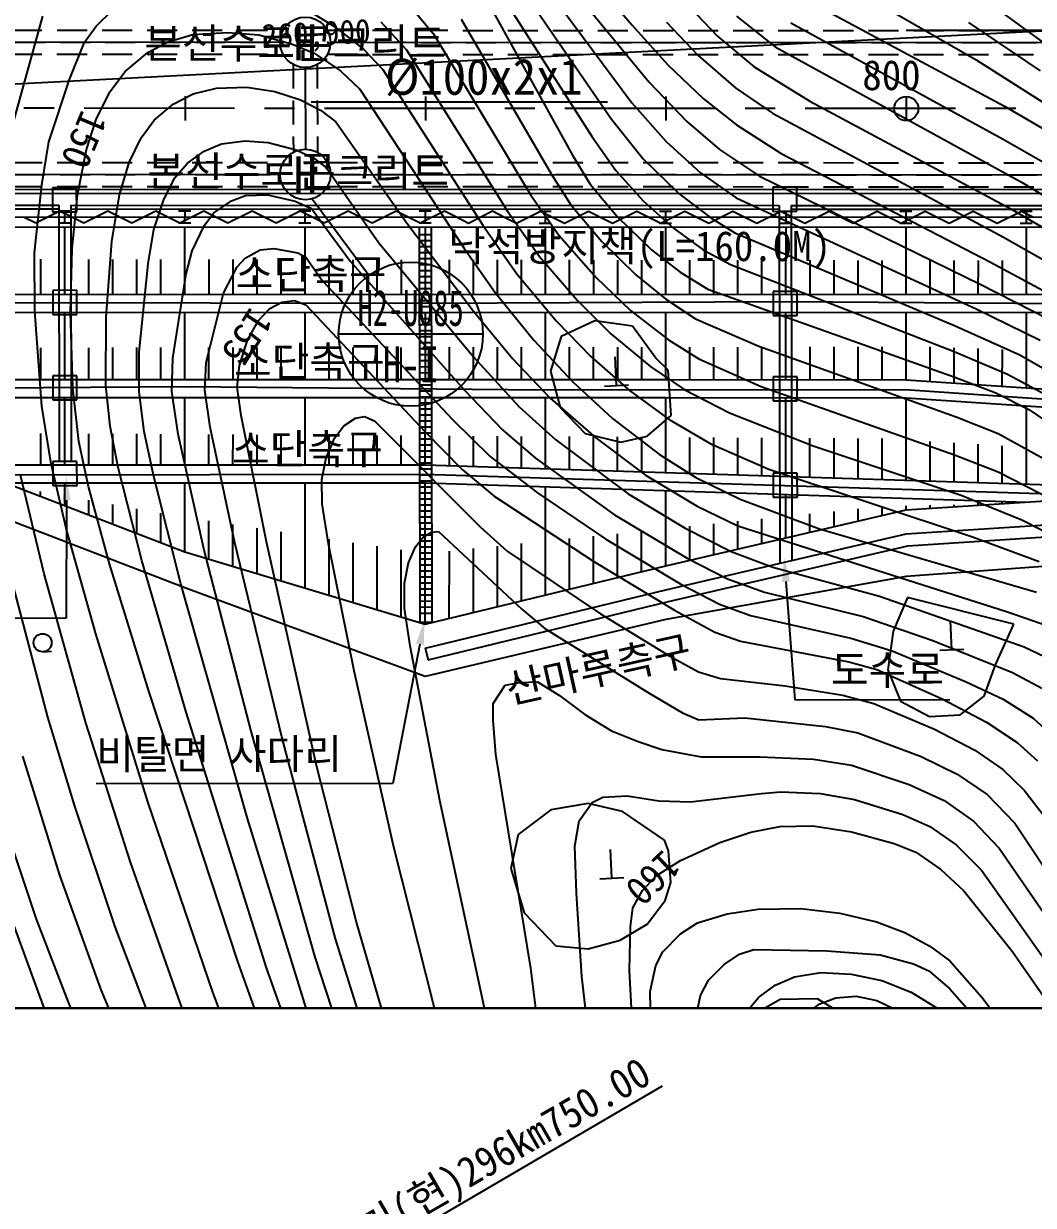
# Model space of a CAD drawing. Header units: millimetres. Extents: x 14054 to 14850, y 1103 to 1809.
# Drawn here: x 14467.9 to 14551.9, y 1375 to 1473.3 of the extents above; entities that cross this region are included whole.
import ezdxf
from ezdxf.enums import TextEntityAlignment as Align
from ezdxf.xclip import XClip

# ---------------------------------------------------------------- set-up
doc = ezdxf.new("R2010")
doc.units = ezdxf.units.MM
doc.header["$LTSCALE"] = 10
doc.header["$MEASUREMENT"] = 0
doc.header["$XCLIPFRAME"] = 2
doc.linetypes.add('CENTER', pattern=[2, 1.25, -0.25, 0.25, -0.25])
doc.linetypes.add('HIDDEN', pattern=[0.375, 0.25, -0.125])
for name, color, linetype in [('TN-MANH', 4, 'Continuous'), ('TZ-BASE', 253, 'Continuous'), ('TZ-CABL', 4, 'Continuous'), ('TZ-LEAL', 1, 'Continuous'), ('TZ-LEAT', 3, 'Continuous')]:
    doc.layers.add(name, color=color, linetype=linetype)
doc.layers.add('TX-PAPR', color=2, linetype='Continuous', plot=False)
doc.styles.add('GR', font='GulimChe.ttf')
doc.styles.add('HANA', font='GulimChe.ttf')
doc.styles.get("Standard").update_dxf_attribs({"font": 'GulimChe.ttf'})
doc.styles.add('굴림체', font='GulimChe.ttf')
doc.linetypes.add('I_LINE', pattern='A,3.5,["I",Standard,S=1,R=0,X=-1,Y=-0.5],3.5', length=7)
doc.linetypes.add('ZIGZAG', pattern='A,0.0001,-0.2,[131,ltypeshp.shx,S=0.2,R=0,X=-0.2,Y=0],-0.4,[131,ltypeshp.shx,S=0.2,R=180,X=0.2,Y=0],-0.2', length=0.8001)
doc.dimstyles.get("Standard").update_dxf_attribs({"dimtxt": 0.18, "dimasz": 0.18, "dimexe": 0.18, "dimexo": 0.0625, "dimgap": 0.09, "dimtad": 0, "dimtih": 1, "dimtoh": 1, "dimdec": 4, "dimzin": 0, "dimdsep": 46, "dimtxsty": 'Standard', "dimcen": 0.09, "dimadec": 0, "dimazin": 0, "dimtfac": 1, "dimtdec": 4, "dimtofl": 0, "dimtmove": 0, "dimatfit": 3, "dimfxl": 0, "dimtolj": 1, "dimtzin": 0, "dimarcsym": 0})

# ---------------------------------------------------------------- blocks, each defined once
blk = doc.blocks.new('JD-SSG3')
at = {"layer": 'TZ-BASE'}
for p, q in [((280, -0.472), (700.007, 21.307)), ((366.799, 18.836, 140), (377.209, 6.805, 140)), ((365.43, 18.067, 141), (378.599, 2.056, 141)), ((364.471, 12.205, 144), (373.857, -2.506, 144)), ((366.332, 12.284, 143), (375.481, -1.027, 143)), ((368.477, 12.056, 142), (377.178, 0.344, 142)), ((393.653, 10.94, 134), (405.803, 3.899, 134)), ((358.314, 8.892, 147), (360.68, 6.065, 147)), ((391.733, 8.91, 135), (408.162, 0.048, 135)), ((406.32, 9.07, 132), (412.004, 4.904, 132)), ((332.615, 6.715, 149), (334.001, 8.068, 149)), ((350.206, 8.032, 149), (352.468, 6.661, 149)), ((365.358, 8.412, 145), (372.255, -4.064, 145)), ((381.916, 8.372, 138), (384.336, 5.861, 138)), ((325.519, -2.076, 148), (328.168, 7.533, 148)), ((356.292, 7.078, 148), (358.436, 4.752, 148)), ((362.976, 7.285, 146), (370.447, -5.587, 146)), ((380.047, 7.05, 139), (382.689, 4.266, 139)), ((385.886, 7.547, 137), (389.097, 4.995, 137)), ((390.389, 6.978, 136), (408.061, -2.695, 136)), ((405.184, 7.007, 133), (411.137, 2.993, 133)), ((331.644, 5.386, 149), (332.615, 6.715, 149)), ((338.609, 5.404, 150), (340.636, 6.024, 150)), ((340.636, 6.024, 150), (343.559, 6.191, 150)), ((343.559, 6.191, 150), (346.14, 5.989, 150)), ((346.14, 5.989, 150), (348.859, 5.254, 150)), ((352.468, 6.661, 149), (354.842, 4.795, 149)), ((360.68, 6.065, 147), (368.756, -7.347, 147)), ((377.209, 6.805, 140), (380.178, 3.5, 140)), ((330.391, 2.265, 149), (331.644, 5.386, 149)), ((336.904, 4.518, 150), (338.609, 5.404, 150)), ((348.859, 5.254, 150), (350.755, 4.472, 150)), ((384.336, 5.861, 138), (387.359, 3.342, 138)), ((389.097, 4.995, 137), (409.641, -6.295, 137)), ((335.024, 2.944, 150), (336.904, 4.518, 150)), ((350.755, 4.472, 150), (352.93, 2.996, 150)), ((354.842, 4.795, 149), (356.462, 3.118, 149)), ((358.436, 4.752, 148), (366.817, -8.683, 148)), ((382.689, 4.266, 139), (385.831, 1.545, 139)), ((352.93, 2.996, 150), (354.547, 1.484, 150)), ((356.462, 3.118, 149), (364.776, -9.858, 149)), ((380.178, 3.5, 140), (383.11, 0.697, 140)), ((387.359, 3.342, 138), (391.985, 0.486, 138)), ((405.803, 3.899, 134), (413.632, -1.069, 134)), ((328.658, -2.9, 149), (330.391, 2.265, 149)), ((333.736, 1.248, 150), (335.024, 2.944, 150)), ((378.599, 2.056, 141), (381.71, -1.205, 141)), ((332.598, -1.051, 150), (333.736, 1.248, 150)), ((339.003, 0.212, 151), (340.688, 1.085, 151)), ((340.688, 1.085, 151), (342.628, 1.555, 151)), ((342.628, 1.555, 151), (345.131, 1.626, 151)), ((345.131, 1.626, 151), (347.481, 1.264, 151)), ((347.481, 1.264, 151), (349.602, 0.592, 151)), ((354.547, 1.484, 150), (363.18, -11.721, 150)), ((385.831, 1.545, 139), (388.861, -0.515, 139)), ((337.425, -1.12, 151), (339.003, 0.212, 151)), ((340, 0.876), (340, -1.124)), ((349.602, 0.592, 151), (351.272, -0.281, 151)), ((360, 0.868), (360, -1.132)), ((377.178, 0.344, 142), (380.023, -2.885, 142)), ((380, 0.861), (380, -1.139)), ((383.11, 0.697, 140), (385.884, -1.506, 140)), ((391.985, 0.486, 138), (408.701, -8.48, 138)), ((400, 0.854), (400, -1.146)), ((408.162, 0.048, 135), (413.615, -3.129, 135)), ((351.272, -0.281, 151), (352.549, -1.255, 151)), ((388.861, -0.515, 139), (408.093, -10.837, 139)), ((331.809, -3.54, 150), (332.598, -1.051, 150)), ((336.351, -2.569, 151), (337.425, -1.12, 151)), ((352.549, -1.255, 151), (358.478, -9.711, 151)), ((375.481, -1.027, 143), (378.121, -4.325, 143)), ((381.71, -1.205, 141), (384.465, -3.543, 141)), ((385.884, -1.506, 140), (389.586, -3.896, 140)), ((328.085, -6.477, 149), (328.658, -2.9, 149)), ((335.363, -4.631, 151), (336.351, -2.569, 151)), ((343.031, -3.082, 152), (345.014, -2.826, 152)), ((345.014, -2.826, 152), (346.921, -2.963, 152)), ((373.857, -2.506, 144), (375.844, -5.288, 144)), ((380.023, -2.885, 142), (382.892, -5.479, 142)), ((408.061, -2.695, 136), (412.708, -5.354, 136)), ((331.059, -7.344, 150), (331.809, -3.54, 150)), ((340.2, -4.678, 152), (341.604, -3.689, 152)), ((341.604, -3.689, 152), (343.031, -3.082, 152)), ((346.921, -2.963, 152), (349.248, -3.588, 152)), ((349.248, -3.588, 152), (350.723, -4.279, 152)), ((384.465, -3.543, 141), (387.794, -5.777, 141)), ((389.586, -3.896, 140), (407.014, -12.927, 140)), ((334.54, -7.326, 151), (335.363, -4.631, 151)), ((339.136, -5.948, 152), (340.2, -4.678, 152)), ((350.723, -4.279, 152), (351.778, -5.066, 152)), ((372.255, -4.064, 145), (373.705, -6.443, 145)), ((378.121, -4.325, 143), (381.118, -7.233, 143)), ((351.778, -5.066, 152), (356.134, -11.307, 152)), ((370.447, -5.587, 146), (372.105, -8.143, 146)), ((375.844, -5.288, 144), (378.122, -7.811, 144)), ((382.892, -5.479, 142), (385.844, -7.573, 142)), ((387.794, -5.777, 141), (406.211, -14.778, 141)), ((699.997, -6.991), (279.998, -6.867)), ((327.49, -12.16, 149), (328.085, -6.477, 149)), ((330.983, -6.729), (328.983, -6.731)), ((328.983, -6.731), (328.985, -8.731)), ((330.985, -8.729), (330.983, -6.729)), ((338.21, -7.786, 152), (339.136, -5.948, 152)), ((373.705, -6.443, 145), (375.972, -9.146, 145)), ((390.908, -6.693), (388.908, -6.696)), ((388.908, -6.696), (388.91, -8.696)), ((390.91, -8.693), (390.908, -6.693)), ((409.641, -6.295, 137), (414.476, -9.241, 137)), ((279.997, -7.167), (399.998, -7.205)), ((289.092, -7.17), (431.682, -7.215)), ((330.598, -11.826, 150), (331.059, -7.344, 150)), ((333.906, -11.2, 151), (334.54, -7.326, 151)), ((337.402, -10.22, 152), (338.21, -7.786, 152)), ((342.385, -8.811, 153), (343.869, -7.818, 153)), ((343.869, -7.818, 153), (345.044, -7.389, 153)), ((345.044, -7.389, 153), (346.869, -7.33, 153)), ((346.869, -7.33, 153), (349.165, -7.856, 153)), ((349.165, -7.856, 153), (350.515, -8.465, 153)), ((368.756, -7.347, 147), (371.106, -10.684, 147)), ((378.122, -7.811, 144), (380.63, -10.097, 144)), ((381.118, -7.233, 143), (383.743, -9.249, 143)), ((385.844, -7.573, 142), (405.884, -16.833, 142)), ((279.997, -8.167), (329.505, -8.183)), ((279.997, -8.467), (329.505, -8.483)), ((289.091, -8.17), (329.505, -8.183)), ((289.091, -8.47), (329.505, -8.483)), ((327.574, -9.651), (329.574, -8.652)), ((328.985, -8.731), (330.985, -8.729)), ((329.47, -8.652), (330.47, -8.652)), ((329.505, -8.183), (329.532, -29.502)), ((329.574, -8.652), (330.574, -9.152)), ((329.97, -8.652), (329.969, -9.652)), ((330.505, -8.183), (389.431, -8.202)), ((330.505, -8.183), (389.431, -8.202)), ((330.505, -8.183), (330.532, -29.501)), ((330.505, -8.483), (389.432, -8.502)), ((330.505, -8.483), (389.432, -8.502)), ((331.574, -9.653), (333.574, -8.653)), ((333.574, -8.653), (334.574, -9.154)), ((335.574, -9.654), (337.574, -8.655)), ((337.574, -8.655), (338.574, -9.155)), ((339.47, -8.656), (340.47, -8.656)), ((339.574, -9.656), (341.574, -8.657)), ((339.97, -8.656), (339.969, -9.656)), ((341.574, -8.657), (342.574, -9.157)), ((341.613, -9.839, 153), (342.385, -8.811, 153)), ((343.574, -9.657), (345.574, -8.658)), ((345.574, -8.658), (346.574, -9.159)), ((347.574, -9.659), (349.574, -8.66)), ((349.47, -8.66), (350.47, -8.66)), ((349.574, -8.66), (350.574, -9.16)), ((349.97, -8.66), (349.969, -9.66)), ((350.515, -8.465, 153), (353.759, -12.862, 153)), ((351.574, -9.661), (353.574, -8.661)), ((353.574, -8.661), (354.574, -9.162)), ((355.574, -9.662), (357.574, -8.663)), ((357.574, -8.663), (358.574, -9.164)), ((359.47, -8.664), (360.47, -8.664)), ((359.574, -9.664), (361.574, -8.665)), ((359.97, -8.664), (359.969, -9.664)), ((361.574, -8.665), (362.574, -9.165)), ((363.574, -9.666), (365.574, -8.666)), ((365.574, -8.666), (366.574, -9.167)), ((366.817, -8.683, 148), (369.495, -12.455, 148)), ((367.574, -9.667), (369.574, -8.668)), ((369.47, -8.668), (370.47, -8.668)), ((369.574, -8.668), (370.574, -9.168)), ((369.97, -8.668), (369.969, -9.668)), ((371.574, -9.669), (373.574, -8.67)), ((372.105, -8.143, 146), (374.676, -11.198, 146)), ((373.574, -8.67), (374.574, -9.17)), ((375.574, -9.67), (377.574, -8.671)), ((377.574, -8.671), (378.574, -9.172)), ((379.47, -8.672), (380.47, -8.672)), ((379.574, -9.672), (381.574, -8.673)), ((379.97, -8.672), (379.969, -9.672)), ((381.574, -8.673), (382.574, -9.173)), ((383.574, -9.674), (385.574, -8.675)), ((385.574, -8.675), (386.574, -9.175)), ((387.574, -9.675), (389.574, -8.676)), ((388.91, -8.696), (390.91, -8.693)), ((389.431, -8.202), (389.47, -37.978)), ((389.47, -8.676), (390.47, -8.677)), ((389.574, -8.676), (390.574, -9.177)), ((389.97, -8.676), (389.969, -9.676)), ((390.431, -8.202), (399.998, -8.205)), ((390.431, -8.202), (430.444, -8.215)), ((390.431, -8.202), (390.469, -37.745)), ((390.432, -8.502), (399.998, -8.505)), ((390.432, -8.502), (430.581, -8.515)), ((391.574, -9.677), (393.574, -8.678)), ((393.574, -8.678), (394.574, -9.178)), ((395.574, -9.679), (397.574, -8.679)), ((397.574, -8.679), (398.574, -9.18)), ((399.47, -8.68), (400.47, -8.681)), ((399.574, -9.68), (401.574, -8.681)), ((399.97, -8.68), (399.969, -9.68)), ((401.574, -8.681), (402.574, -9.181)), ((403.574, -9.682), (405.574, -8.683)), ((405.574, -8.683), (406.574, -9.183)), ((407.574, -9.683), (409.574, -8.684)), ((408.701, -8.48, 138), (413.747, -11.456, 138)), ((409.47, -8.684), (410.47, -8.685)), ((409.574, -8.684), (410.574, -9.185)), ((409.97, -8.684), (409.969, -9.684)), ((326.574, -9.15), (327.574, -9.651)), ((329.469, -9.652), (330.469, -9.652)), ((330.574, -9.152), (331.574, -9.653)), ((334.574, -9.154), (335.574, -9.654)), ((338.574, -9.155), (339.574, -9.656)), ((339.469, -9.656), (340.469, -9.656)), ((342.574, -9.157), (343.574, -9.657)), ((346.574, -9.159), (347.574, -9.659)), ((349.469, -9.66), (350.469, -9.66)), ((350.574, -9.16), (351.574, -9.661)), ((354.574, -9.162), (355.574, -9.662)), ((358.478, -9.711, 151), (364.006, -17.014, 151)), ((358.574, -9.164), (359.574, -9.664)), ((359.469, -9.664), (360.469, -9.664)), ((362.574, -9.165), (363.574, -9.666)), ((366.574, -9.167), (367.574, -9.667)), ((369.469, -9.668), (370.469, -9.668)), ((370.574, -9.168), (371.574, -9.669)), ((374.574, -9.17), (375.574, -9.67)), ((375.972, -9.146, 145), (378.804, -11.903, 145)), ((378.574, -9.172), (379.574, -9.672)), ((379.469, -9.672), (380.469, -9.672)), ((382.574, -9.173), (383.574, -9.674)), ((383.743, -9.249, 143), (385.728, -10.48, 143)), ((386.574, -9.175), (387.574, -9.675)), ((389.469, -9.676), (390.469, -9.677)), ((390.574, -9.177), (391.574, -9.677)), ((394.574, -9.178), (395.574, -9.679)), ((398.574, -9.18), (399.574, -9.68)), ((399.469, -9.68), (400.469, -9.681)), ((402.574, -9.181), (403.574, -9.682)), ((406.574, -9.183), (407.574, -9.683)), ((409.469, -9.684), (410.469, -9.685)), ((279.996, -9.967), (430.573, -10.015)), ((329.995, -15.583), (329.997, -9.983)), ((336.93, -13.06, 152), (337.402, -10.22, 152)), ((339.995, -15.587), (339.997, -9.986)), ((340.595, -11.97, 153), (341.613, -9.839, 153)), ((349.995, -15.59), (349.997, -9.99)), ((359.488, -9.993), (359.53, -42.922)), ((359.489, -10.621), (360.489, -10.62)), ((359.995, -15.593), (359.997, -9.993)), ((360.488, -9.993), (360.53, -42.921)), ((364.776, -9.858, 149), (367.616, -13.887, 149)), ((369.995, -15.596), (369.997, -9.996)), ((371.106, -10.684, 147), (374.2, -14.213, 147)), ((379.995, -15.599), (379.997, -9.999)), ((380.63, -10.097, 144), (383.105, -11.899, 144)), ((385.728, -10.48, 143), (404.063, -18.212, 143)), ((389.995, -15.602), (389.997, -10.002)), ((399.995, -15.605), (399.997, -10.005)), ((409.995, -15.609), (409.997, -10.008)), ((333.448, -17.512, 151), (333.906, -11.2, 151)), ((346.257, -11.904, 154), (347.384, -11.78, 154)), ((347.384, -11.78, 154), (349.388, -12.157, 154)), ((356.134, -11.307, 152), (363.99, -20.809, 152)), ((359.489, -11.121), (360.489, -11.12)), ((359.49, -11.621), (360.49, -11.62)), ((363.18, -11.721, 150), (365.809, -15.456, 150)), ((374.676, -11.198, 146), (377.493, -13.987, 146)), ((408.093, -10.837, 139), (413.402, -13.875, 139)), ((327.517, -17.004, 149), (327.49, -12.16, 149)), ((327.995, -15.583), (327.996, -12.686)), ((330.471, -17.111, 150), (330.598, -11.826, 150)), ((331.995, -15.584), (331.996, -12.691)), ((333.995, -15.585), (333.996, -12.694)), ((335.995, -15.585), (335.996, -12.696)), ((337.995, -15.586), (337.996, -12.699)), ((340.099, -13.883, 153), (340.595, -11.97, 153)), ((341.995, -15.587), (341.996, -12.704)), ((343.995, -15.588), (343.996, -12.707)), ((344.341, -13.303, 154), (344.992, -12.588, 154)), ((344.992, -12.588, 154), (346.257, -11.904, 154)), ((345.995, -15.588), (345.996, -12.709)), ((347.995, -15.589), (347.996, -12.712)), ((349.388, -12.157, 154), (350.061, -12.511, 154)), ((350.061, -12.511, 154), (351.432, -14.486, 154)), ((351.995, -15.59), (351.996, -12.717)), ((353.995, -15.591), (353.996, -12.72)), ((355.995, -15.592), (355.996, -12.722)), ((357.995, -15.592), (357.996, -12.725)), ((359.491, -12.121), (360.491, -12.12)), ((359.491, -12.621), (360.491, -12.62)), ((361.995, -15.593), (361.996, -12.73)), ((363.995, -15.594), (363.996, -12.733)), ((365.995, -15.595), (365.996, -12.735)), ((367.995, -15.595), (367.996, -12.738)), ((369.495, -12.455, 148), (372.654, -16.125, 148)), ((371.995, -15.597), (371.996, -12.743)), ((373.995, -15.597), (373.996, -12.746)), ((375.995, -15.598), (375.996, -12.748)), ((377.995, -15.599), (377.996, -12.751)), ((378.804, -11.903, 145), (381.181, -13.768, 145)), ((381.995, -15.6), (381.996, -12.756)), ((383.105, -11.899, 144), (385.378, -13.119, 144)), ((383.995, -15.6), (383.996, -12.759)), ((385.995, -15.601), (385.996, -12.762)), ((387.995, -15.602), (387.996, -12.764)), ((391.995, -15.603), (391.996, -12.769)), ((393.995, -15.604), (393.996, -12.772)), ((395.995, -15.604), (395.996, -12.775)), ((397.995, -15.605), (397.996, -12.777)), ((401.995, -15.606), (401.996, -12.782)), ((336.192, -20.426, 152), (336.93, -13.06, 152)), ((343.201, -15.497, 154), (344.341, -13.303, 154)), ((353.759, -12.862, 153), (363.211, -23.549, 153)), ((359.492, -13.121), (360.492, -13.12)), ((359.492, -13.621), (360.492, -13.62)), ((385.378, -13.119, 144), (403.986, -20.353, 144)), ((403.995, -15.607), (403.996, -12.785)), ((405.995, -15.607), (405.996, -12.788)), ((407.014, -12.927, 140), (413.01, -16.171, 140)), ((407.995, -15.608), (407.996, -12.79)), ((338.981, -20.904, 153), (340.099, -13.883, 153)), ((351.432, -14.486, 154), (362.29, -26.037, 154)), ((359.493, -14.121), (360.493, -14.12)), ((359.494, -14.621), (360.494, -14.62)), ((367.616, -13.887, 149), (370.908, -17.829, 149)), ((374.2, -14.213, 147), (377.065, -16.947, 147)), ((377.493, -13.987, 146), (380.001, -16.011, 146)), ((381.181, -13.768, 145), (383.493, -15.161, 145)), ((284.718, -15.569), (427.907, -15.614)), ((330.994, -15.268), (328.994, -15.271)), ((328.994, -15.271), (328.996, -17.271)), ((330.996, -17.268), (330.994, -15.268)), ((341.758, -21.28, 154), (343.201, -15.497, 154)), ((359.494, -15.121), (360.494, -15.12)), ((359.495, -15.621), (360.495, -15.62)), ((365.809, -15.456, 150), (369.024, -19.41, 150)), ((383.493, -15.161, 145), (404.054, -22.49, 145)), ((390.919, -15.362), (388.919, -15.364)), ((388.919, -15.364), (388.921, -17.364)), ((390.921, -17.362), (390.919, -15.362)), ((406.211, -14.778, 141), (411.797, -17.644, 141)), ((320.034, -16.285), (359.952, -16.34)), ((347.056, -16.793, 155), (348.056, -16.243, 155)), ((348.056, -16.243, 155), (349.113, -16.123, 155)), ((349.113, -16.123, 155), (350.049, -16.465, 155)), ((350.049, -16.465, 155), (359.97, -27.043, 155)), ((359.496, -16.121), (360.496, -16.12)), ((359.496, -16.621), (360.496, -16.62)), ((359.952, -16.34), (390.056, -16.197)), ((372.654, -16.125, 148), (375.429, -18.879, 148)), ((380.001, -16.011, 146), (382.474, -17.633, 146)), ((390.056, -16.197), (429.549, -16.465)), ((288.588, -17.07), (427.193, -17.114)), ((328.097, -24.91, 149), (327.517, -17.004, 149)), ((328.996, -17.271), (330.996, -17.268)), ((329.992, -22.683), (329.994, -17.083)), ((330.663, -23.373, 150), (330.471, -17.111, 150)), ((333.415, -23.154, 151), (333.448, -17.512, 151)), ((339.992, -22.686), (339.994, -17.087)), ((346.121, -17.768, 155), (347.056, -16.793, 155)), ((349.992, -22.69), (349.994, -17.09)), ((359.497, -17.121), (360.497, -17.12)), ((359.498, -17.621), (360.498, -17.62)), ((359.992, -22.693), (359.994, -17.093)), ((364.006, -17.014, 151), (367.239, -20.947, 151)), ((369.992, -22.696), (369.994, -17.096)), ((377.065, -16.947, 147), (380.223, -19.385, 147)), ((379.992, -22.699), (379.994, -17.099)), ((382.474, -17.633, 146), (387.746, -19.908, 146)), ((388.921, -17.364), (390.921, -17.362)), ((389.992, -22.702), (389.994, -17.102)), ((399.992, -22.705), (399.994, -17.105)), ((405.884, -16.833, 142), (411.143, -19.41, 142)), ((409.992, -23.389), (409.994, -17.109)), ((345.195, -19.415, 155), (346.121, -17.768, 155)), ((359.498, -18.121), (360.498, -18.12)), ((359.499, -18.621), (360.499, -18.62)), ((370.908, -17.829, 149), (373.752, -20.779, 149)), ((374.103, -17.798, 147.234), (371.289, -19.107, 147.234)), ((377.215, -18.255, 147.234), (374.103, -17.798, 147.234)), ((379.175, -20.9, 147.234), (377.215, -18.255, 147.234)), ((404.063, -18.212, 143), (409.455, -20.642, 143)), ((344.519, -21.524, 155), (345.195, -19.415, 155)), ((359.5, -19.121), (360.5, -19.12)), ((359.5, -19.621), (360.5, -19.62)), ((369.024, -19.41, 150), (372.257, -22.893, 150)), ((371.289, -19.107, 147.234), (370.39, -21.988, 147.234)), ((375.429, -18.879, 148), (378.763, -21.622, 148)), ((380.223, -19.385, 147), (382.757, -20.96, 147)), ((327.992, -22.683), (327.993, -20.044)), ((331.992, -22.684), (331.993, -20.04)), ((333.992, -22.685), (333.993, -20.039)), ((335.992, -22.685), (335.993, -20.037)), ((336.183, -23.717, 152), (336.192, -20.426, 152)), ((337.992, -22.686), (337.993, -20.035)), ((341.992, -22.687), (341.993, -20.031)), ((343.992, -22.688), (343.993, -20.029)), ((345.992, -22.688), (345.993, -20.027)), ((347.992, -22.689), (347.993, -20.025)), ((351.992, -22.69), (351.993, -20.022)), ((353.992, -22.691), (353.993, -20.02)), ((355.992, -22.692), (355.993, -20.018)), ((357.992, -22.692), (357.993, -20.016)), ((359.501, -20.121), (360.501, -20.12)), ((359.501, -20.621), (360.501, -20.62)), ((361.992, -22.693), (361.993, -20.012)), ((363.992, -22.694), (363.993, -20.01)), ((365.992, -22.695), (365.993, -20.008)), ((367.992, -22.695), (367.993, -20.006)), ((371.992, -22.697), (371.993, -20.003)), ((373.992, -22.697), (373.993, -20.001)), ((375.992, -22.698), (375.993, -19.999)), ((377.992, -22.699), (377.993, -19.997)), ((381.992, -22.7), (381.993, -19.993)), ((383.992, -22.7), (383.993, -19.991)), ((385.992, -22.701), (385.993, -19.989)), ((387.746, -19.908, 146), (404.152, -25.785, 146)), ((387.992, -22.702), (387.993, -19.987)), ((391.992, -22.703), (391.993, -19.984)), ((393.992, -22.704), (393.993, -19.982)), ((395.992, -22.704), (395.993, -19.98)), ((397.992, -22.705), (397.993, -19.978)), ((401.992, -22.842), (401.993, -19.974)), ((403.986, -20.353, 144), (408.435, -22.232, 144)), ((403.992, -22.979), (403.993, -20.043)), ((405.992, -23.115), (405.993, -20.111)), ((407.992, -23.252), (407.993, -20.18)), ((409.455, -20.642, 143), (413.281, -22.834, 143)), ((338.913, -23.689, 153), (338.981, -20.904, 153)), ((341.637, -23.587, 154), (341.758, -21.28, 154)), ((344.334, -23.33, 155), (344.519, -21.524, 155)), ((359.502, -21.121), (360.502, -21.12)), ((359.503, -21.621), (360.503, -21.62)), ((363.99, -20.809, 152), (367.804, -24.966, 152)), ((367.239, -20.947, 151), (370.375, -24.249, 151)), ((373.752, -20.779, 149), (376.982, -23.608, 149)), ((375.9, -23.197, 148.369), (375.776, -20.801, 148.369)), ((378.763, -21.622, 148), (381.582, -23.546, 148)), ((380.206, -21.907, 147.234), (379.175, -20.9, 147.234)), ((382.757, -20.96, 147), (387.919, -23.259, 147)), ((331.003, -22.384), (329.003, -22.387)), ((329.003, -22.387), (329.005, -24.387)), ((331.005, -24.384), (331.003, -22.384)), ((359.503, -22.121), (360.503, -22.12)), ((370.39, -21.988, 147.234), (371.216, -25.013, 147.234)), ((380.444, -25.69, 147.234), (380.206, -21.907, 147.234)), ((390.928, -22.462), (388.928, -22.465)), ((388.928, -22.465), (388.93, -24.465)), ((390.93, -24.462), (390.928, -22.462)), ((404.054, -22.49, 145), (407.456, -23.8, 145)), ((408.435, -22.232, 144), (411.573, -23.935, 144)), ((299.425, -23.534), (339.98, -23.27)), ((303.011, -22.675), (339.993, -22.686)), ((331.16, -27.838, 150), (330.663, -23.373, 150)), ((333.771, -26.565, 151), (333.415, -23.154, 151)), ((339.98, -23.27), (369.878, -23.553)), ((339.993, -22.686), (359.993, -22.693)), ((342.085, -26.658, 154), (341.637, -23.587, 154)), ((344.678, -25.696, 155), (344.334, -23.33, 155)), ((359.504, -22.621), (360.504, -22.62)), ((359.505, -23.121), (360.505, -23.12)), ((359.993, -22.693), (379.993, -22.699)), ((363.211, -23.549, 153), (366.418, -26.879, 153)), ((369.878, -23.553), (399.922, -23.514)), ((372.257, -22.893, 150), (375.559, -25.926, 150)), ((374.902, -23.249, 148.369), (376.899, -23.146, 148.369)), ((379.993, -22.699), (399.993, -22.705)), ((381.582, -23.546, 148), (385.291, -25.456, 148)), ((387.919, -23.259, 147), (404.015, -28.948, 147)), ((399.922, -23.514), (425.404, -25.285)), ((399.993, -22.705), (423.758, -24.329)), ((306.847, -24.176), (339.993, -24.186)), ((329.005, -24.387), (331.005, -24.384)), ((329.99, -29.783), (329.992, -24.183)), ((336.59, -27.013, 152), (336.183, -23.717, 152)), ((339.416, -27.247, 153), (338.913, -23.689, 153)), ((339.99, -29.786), (339.992, -24.186)), ((339.993, -24.186), (359.993, -24.193)), ((349.99, -29.79), (349.992, -24.19)), ((359.505, -23.621), (360.505, -23.62)), ((359.506, -24.121), (360.506, -24.12)), ((359.99, -29.793), (359.992, -24.193)), ((359.993, -24.193), (379.993, -24.199)), ((369.99, -30.111), (369.992, -24.196)), ((370.375, -24.249, 151), (374.187, -27.534, 151)), ((376.982, -23.608, 149), (380.272, -26.029, 149)), ((379.99, -30.429), (379.992, -24.199)), ((379.993, -24.199), (399.993, -24.205)), ((388.93, -24.465), (390.93, -24.462)), ((389.99, -30.747), (389.992, -24.202)), ((399.99, -31.065), (399.992, -24.205)), ((399.993, -24.205), (423.066, -25.782)), ((407.456, -23.8, 145), (410.186, -25.193, 145)), ((328.852, -29.709, 149), (328.097, -24.91, 149)), ((359.507, -24.621), (360.507, -24.62)), ((359.507, -25.121), (360.507, -25.12)), ((367.804, -24.966, 152), (370.838, -27.701, 152)), ((371.216, -25.013, 147.234), (373.28, -27.175, 147.234)), ((385.291, -25.456, 148), (392.247, -28.215, 148)), ((409.99, -31.384), (409.992, -24.889)), ((410.186, -25.193, 145), (415.35, -28.692, 145)), ((346.779, -36.188, 155), (344.678, -25.696, 155)), ((352.439, -27.584, 156), (353.211, -26.551, 156)), ((353.211, -26.551, 156), (354.172, -25.903, 156)), ((354.172, -25.903, 156), (354.934, -25.758, 156)), ((354.934, -25.758, 156), (355.762, -26.127, 156)), ((355.762, -26.127, 156), (364.542, -34.956, 156)), ((359.508, -25.621), (360.508, -25.62)), ((359.508, -26.121), (360.508, -26.12)), ((362.29, -26.037, 154), (365.384, -29.094, 154)), ((375.559, -25.926, 150), (379.461, -28.933, 150)), ((378.451, -27.418, 147.234), (380.444, -25.69, 147.234)), ((380.272, -26.029, 149), (383.75, -28.052, 149)), ((404.152, -25.785, 146), (407.64, -27.18, 146)), ((327.99, -29.783), (327.991, -27.173)), ((331.99, -29.784), (331.991, -27.198)), ((334.431, -30.019, 151), (333.771, -26.565, 151)), ((333.99, -29.785), (333.991, -27.21)), ((335.99, -29.785), (335.991, -27.222)), ((337.364, -30.643, 152), (336.59, -27.013, 152)), ((337.99, -29.786), (337.991, -27.235)), ((341.592, -36.893, 153), (339.416, -27.247, 153)), ((341.99, -29.787), (341.991, -27.259)), ((344.134, -36.273, 154), (342.085, -26.658, 154)), ((343.99, -29.788), (343.991, -27.271)), ((345.99, -29.788), (345.991, -27.284)), ((347.99, -29.789), (347.991, -27.296)), ((351.99, -29.79), (351.991, -27.321)), ((353.99, -29.791), (353.991, -27.333)), ((355.99, -29.792), (355.991, -27.345)), ((357.99, -29.792), (357.991, -27.357)), ((359.509, -26.621), (360.509, -26.62)), ((359.51, -27.121), (360.51, -27.12)), ((359.97, -27.043, 155), (363.051, -30.191, 155)), ((361.99, -29.856), (361.991, -27.382)), ((363.99, -29.92), (363.991, -27.394)), ((365.99, -29.984), (365.991, -27.407)), ((366.418, -26.879, 153), (369.15, -29.246, 153)), ((367.99, -30.047), (367.991, -27.419)), ((371.99, -30.175), (371.991, -27.444)), ((373.28, -27.175, 147.234), (376.244, -27.905, 147.234)), ((373.99, -30.238), (373.991, -27.456)), ((374.187, -27.534, 151), (378.305, -30.651, 151)), ((375.99, -30.302), (375.991, -27.468)), ((376.244, -27.905, 147.234), (378.451, -27.418, 147.234)), ((377.99, -30.366), (377.991, -27.48)), ((381.99, -30.493), (381.991, -27.505)), ((383.99, -30.556), (383.991, -27.517)), ((385.99, -30.62), (385.991, -27.53)), ((407.64, -27.18, 146), (411.983, -29.561, 146)), ((331.967, -31.606, 150), (331.16, -27.838, 150)), ((351.734, -29.209, 156), (352.439, -27.584, 156)), ((359.51, -27.621), (360.51, -27.62)), ((359.511, -28.121), (360.511, -28.12)), ((370.838, -27.701, 152), (376.876, -32.2, 152)), ((383.75, -28.052, 149), (388.554, -30.158, 149)), ((387.99, -30.684), (387.991, -27.542)), ((391.99, -30.811), (391.991, -27.566)), ((392.247, -28.215, 148), (404.58, -32.327, 148)), ((393.99, -30.875), (393.991, -27.579)), ((395.99, -30.938), (395.991, -27.591)), ((397.99, -31.002), (397.991, -27.603)), ((401.99, -31.129), (401.991, -27.84)), ((403.99, -31.193), (403.991, -27.959)), ((405.99, -31.256), (405.991, -28.077)), ((407.99, -31.32), (407.991, -28.196)), ((319.991, -29.32), (339.988, -37.036)), ((331.012, -29.5), (329.012, -29.503)), ((331.014, -31.5), (331.012, -29.5)), ((351.374, -31.023, 156), (351.734, -29.209, 156)), ((359.512, -28.621), (360.512, -28.62)), ((359.512, -29.121), (360.512, -29.12)), ((365.384, -29.094, 154), (369.322, -32.117, 154)), ((369.15, -29.246, 153), (375.736, -33.955, 153)), ((379.461, -28.933, 150), (382.481, -30.844, 150)), ((404.015, -28.948, 147), (407.643, -30.368, 147)), ((321.184, -29.78), (359.991, -29.793)), ((330.143, -35.183, 149), (328.852, -29.709, 149)), ((329.012, -29.503), (329.014, -31.503)), ((336.401, -37.755, 151), (334.431, -30.019, 151)), ((359.513, -29.621), (360.513, -29.62)), ((359.514, -30.121), (360.514, -30.12)), ((359.991, -29.793), (420.244, -31.71)), ((363.051, -30.191, 155), (365.718, -32.386, 155)), ((388.554, -30.158, 149), (405.506, -35.777, 149)), ((407.643, -30.368, 147), (412.316, -32.76, 147)), ((318.356, -30.629), (359.866, -30.575)), ((325.074, -31.282), (359.991, -31.293)), ((328.277, -38.869, 148), (326.321, -30.656, 148)), ((329.989, -33.178), (329.99, -31.283)), ((339.643, -39.7, 152), (337.364, -30.643, 152)), ((339.988, -37.036), (339.99, -31.286)), ((349.987, -40.044), (349.99, -31.29)), ((351.416, -33.036, 156), (351.374, -31.023, 156)), ((359.514, -30.621), (360.514, -30.62)), ((359.515, -31.121), (360.515, -31.12)), ((359.866, -30.575), (422.03, -32.513)), ((359.986, -43.053), (359.99, -31.293)), ((359.991, -31.293), (409.99, -32.884)), ((378.305, -30.651, 151), (382.614, -33.219, 151)), ((382.481, -30.844, 150), (386.188, -32.638, 150)), ((390.938, -30.485), (388.938, -30.488)), ((388.938, -30.488), (388.941, -32.488)), ((390.941, -32.485), (390.938, -30.485)), ((339.988, -40.037), (319.99, -32.32)), ((339.988, -40.037), (319.99, -32.32)), ((327.989, -32.406), (327.989, -31.996)), ((329.014, -31.503), (331.014, -31.5)), ((333.728, -38.018, 150), (331.967, -31.606, 150)), ((359.516, -31.621), (360.516, -31.62)), ((359.516, -32.121), (360.516, -32.12)), ((365.718, -32.386, 155), (374.019, -37.837, 155)), ((369.322, -32.117, 154), (374.999, -35.977, 154)), ((369.987, -40.621), (369.99, -31.611)), ((376.876, -32.2, 152), (381.598, -35.059, 152)), ((379.987, -38.189), (379.989, -31.929)), ((389.988, -35.858), (389.989, -32.247)), ((399.99, -33.525), (419.99, -32.242)), ((404.58, -32.327, 148), (409.625, -34.354, 148)), ((330.131, -32.73), (330.12, -42.558)), ((331.989, -33.95), (331.989, -32.718)), ((333.989, -34.721), (333.989, -33.079)), ((351.939, -36.351, 156), (351.416, -33.036, 156)), ((359.517, -32.621), (360.517, -32.62)), ((359.517, -33.121), (360.517, -33.12)), ((382.614, -33.219, 151), (385.993, -34.874, 151)), ((386.188, -32.638, 150), (392.776, -35.11, 150)), ((388.941, -32.488), (390.941, -32.485)), ((397.989, -33.992), (397.989, -33.247)), ((399.989, -33.526), (399.989, -33.2)), ((401.989, -33.397), (401.989, -33.153)), ((403.989, -33.269), (403.989, -33.106)), ((405.989, -33.14), (405.989, -32.756)), ((407.989, -33.012), (407.989, -32.82)), ((335.988, -35.493), (335.989, -33.439)), ((337.988, -36.265), (337.989, -33.8)), ((359.518, -33.621), (360.518, -33.62)), ((359.519, -34.121), (360.519, -34.12)), ((375.736, -33.955, 153), (381.77, -37.57, 153)), ((379.988, -38.189), (399.99, -33.525)), ((387.988, -36.324), (387.989, -34.28)), ((391.988, -35.391), (391.989, -33.867)), ((393.989, -34.925), (393.989, -33.66)), ((395.989, -34.458), (395.989, -33.454)), ((399.989, -35.525), (421.293, -34.158)), ((409.625, -34.354, 148), (415.57, -37.425, 148)), ((332.577, -43.841, 149), (330.143, -35.183, 149)), ((341.988, -37.638), (341.989, -34.462)), ((343.987, -38.24), (343.989, -34.764)), ((345.987, -38.841), (345.988, -35.065)), ((347.987, -39.443), (347.988, -35.366)), ((359.519, -34.621), (360.519, -34.62)), ((359.52, -35.121), (360.52, -35.12)), ((360.497, -35.402, 157), (361.093, -35.325, 157)), ((361.093, -35.325, 157), (368.01, -41.807, 157)), ((364.542, -34.956, 156), (366.798, -36.986, 156)), ((377.987, -38.676), (377.988, -35.313)), ((381.598, -35.059, 152), (385.442, -37.008, 152)), ((381.988, -37.723), (381.989, -34.9)), ((383.988, -37.257), (383.989, -34.693)), ((385.988, -36.79), (385.989, -34.487)), ((385.993, -34.874, 151), (408.431, -42.02, 151)), ((392.776, -35.11, 150), (410.823, -40.384, 150)), ((400.136, -36.518), (421.943, -35.118)), ((348.05, -52.421, 154), (344.134, -36.273, 154)), ((350.947, -54.817, 155), (346.779, -36.188, 155)), ((354.079, -46.938, 156), (351.939, -36.351, 156)), ((351.987, -40.646), (351.988, -35.968)), ((353.987, -41.248), (353.988, -36.269)), ((359.169, -36.62, 157), (359.835, -35.795, 157)), ((359.521, -35.621), (360.521, -35.62)), ((359.521, -36.121), (360.521, -36.12)), ((359.835, -35.795, 157), (360.497, -35.402, 157)), ((367.987, -41.108), (367.988, -36.346)), ((371.987, -40.135), (371.988, -35.933)), ((373.987, -39.648), (373.988, -35.726)), ((374.999, -35.977, 154), (381.248, -39.717, 154)), ((375.987, -39.162), (375.988, -35.52)), ((379.988, -40.189), (399.989, -35.525)), ((405.506, -35.777, 149), (411.063, -37.834, 149)), ((339.988, -37.036), (359.987, -43.053)), ((345.512, -51.964, 153), (341.592, -36.893, 153)), ((355.986, -41.849), (355.988, -36.57)), ((357.986, -42.451), (357.988, -36.872)), ((358.587, -37.952, 157), (359.169, -36.62, 157)), ((359.522, -36.621), (360.522, -36.62)), ((359.523, -37.121), (360.523, -37.12)), ((361.986, -42.567), (361.988, -36.966)), ((363.986, -42.08), (363.988, -36.759)), ((365.986, -41.594), (365.988, -36.553)), ((366.798, -36.986, 156), (374.562, -42.184, 156)), ((380.219, -41.162), (400.136, -36.518)), ((385.442, -37.008, 152), (388.902, -38.318, 152)), ((337.02, -48.718, 150), (333.728, -38.018, 150)), ((340.105, -50.36, 151), (336.401, -37.755, 151)), ((358.27, -39.644, 157), (358.587, -37.952, 157)), ((359.523, -37.621), (360.523, -37.62)), ((359.524, -38.121), (360.524, -38.12)), ((359.987, -43.053), (379.988, -38.189)), ((374.019, -37.837, 155), (380.733, -41.897, 155)), ((381.77, -37.57, 153), (385.142, -39.273, 153)), ((388.902, -38.318, 152), (397.785, -40.724, 152)), ((419.989, -37.602), (399.988, -39.085)), ((419.989, -37.602), (399.988, -39.085)), ((328.588, -50.775, 147), (325.415, -38.752, 147)), ((331.741, -51.251, 148), (328.277, -38.869, 148)), ((359.525, -38.621), (360.525, -38.62)), ((359.525, -39.121), (360.525, -39.12)), ((399.988, -39.085), (379.987, -42.669)), ((399.988, -39.085), (379.987, -42.669)), ((385.142, -39.273, 153), (388.202, -40.387, 153)), ((345.195, -59.232, 152), (339.643, -39.7, 152)), ((359.985, -47.413), (339.988, -40.037)), ((359.985, -47.413), (339.988, -40.037)), ((358.25, -41.752, 157), (358.27, -39.644, 157)), ((359.526, -39.621), (360.526, -39.62)), ((359.526, -40.121), (360.526, -40.12)), ((359.986, -45.053), (379.988, -40.189)), ((381.248, -39.717, 154), (384.476, -41.382, 154)), ((389.991, -39.512), (390.73, -49.345)), ((359.527, -40.621), (360.527, -40.62)), ((359.528, -41.121), (360.528, -41.12)), ((360.223, -46.025), (380.219, -41.162)), ((388.202, -40.387, 153), (396.41, -42.411, 153)), ((397.785, -40.724, 152), (409.814, -44.929, 152)), ((400.106, -40.83, 154.212), (398.912, -43.628, 154.212)), ((408.938, -43.041, 154.212), (400.106, -40.83, 154.212)), ((358.717, -44.838, 157), (358.25, -41.752, 157)), ((359.528, -41.621), (360.528, -41.62)), ((359.529, -42.121), (360.529, -42.12)), ((368.01, -41.807, 157), (369.944, -43.403, 157)), ((374.562, -42.184, 156), (380.33, -45.723, 156)), ((380.733, -41.897, 155), (384.077, -43.704, 155)), ((384.476, -41.382, 154), (387.039, -42.331, 154)), ((408.431, -42.02, 151), (411.855, -43.205, 151)), ((330.12, -42.558), (317.217, -42.575)), ((360.53, -42.921), (359.53, -42.922)), ((379.987, -42.669), (359.985, -47.413)), ((379.987, -42.669), (359.985, -47.413)), ((387.039, -42.331, 154), (395.378, -44.212, 154)), ((396.41, -42.411, 153), (402.223, -44.397, 153)), ((403.792, -45.175, 154.212), (403.667, -42.778, 154.212)), ((407.431, -46.429, 154.212), (408.938, -43.041, 154.212)), ((336.915, -57.842, 149), (332.577, -43.841, 149)), ((369.944, -43.403, 157), (378.605, -48.802, 157)), ((384.077, -43.704, 155), (386.217, -44.477, 155)), ((395.378, -44.212, 154), (398.824, -45.276, 154)), ((398.912, -43.628, 154.212), (398.477, -46.845, 154.212)), ((359.537, -44.713), (357.281, -56.302)), ((361.209, -57.734, 157), (358.717, -44.838, 157)), ((359.986, -45.053), (360.223, -46.025)), ((386.217, -44.477, 155), (395.233, -46.174, 155)), ((402.223, -44.397, 153), (408.849, -47.058, 153)), ((402.793, -45.226, 154.212), (404.79, -45.123, 154.212)), ((409.814, -44.929, 152), (412.152, -46.051, 152)), ((328.191, -45.34, 128.631), (328.89, -45.303, 128.631)), ((380.33, -45.723, 156), (382.726, -47.007, 156)), ((395.233, -46.174, 155), (397.541, -46.826, 155)), ((398.824, -45.276, 154), (404.978, -47.851, 154)), ((357.337, -61.486, 156), (354.079, -46.938, 156)), ((382.726, -47.007, 156), (384.548, -47.568, 156)), ((397.541, -46.826, 155), (402.977, -49.253, 155)), ((398.477, -46.845, 154.212), (399.512, -49.449, 154.212)), ((406.468, -49.037, 154.212), (407.431, -46.429, 154.212)), ((408.849, -47.058, 153), (411.269, -48.384, 153)), ((365.628, -49.65, 158), (366.631, -48.13, 158)), ((366.631, -48.13, 158), (367.857, -47.912, 158)), ((367.857, -47.912, 158), (369.322, -47.836, 158)), ((369.322, -47.836, 158), (371.159, -48.977, 158)), ((384.548, -47.568, 156), (389.937, -48.169, 156)), ((389.937, -48.169, 156), (394.719, -48.949, 156)), ((404.978, -47.851, 154), (408.072, -49.293, 154)), ((344.406, -71.125, 150), (337.02, -48.718, 150)), ((371.159, -48.977, 158), (373.251, -50.569, 158)), ((378.605, -48.802, 157), (381.379, -50.43, 157)), ((394.719, -48.949, 156), (397.295, -49.664, 156)), ((404.474, -50.596, 154.212), (406.468, -49.037, 154.212)), ((365.623, -51.042, 158), (365.628, -49.65, 158)), ((390.73, -49.345), (403.634, -49.328)), ((397.295, -49.664, 156), (402.362, -51.79, 156)), ((399.512, -49.449, 154.212), (401.932, -50.726, 154.212)), ((402.977, -49.253, 155), (406.662, -51.205, 155)), ((408.072, -49.293, 154), (410.56, -50.865, 154)), ((330.798, -58.105, 147), (328.588, -50.775, 147)), ((346.782, -71.643, 151), (340.105, -50.36, 151)), ((365.848, -53.889, 158), (365.623, -51.042, 158)), ((373.251, -50.569, 158), (375.486, -51.921, 158)), ((381.379, -50.43, 157), (382.738, -51, 157)), ((382.738, -51, 157), (386.558, -50.847, 157)), ((386.558, -50.847, 157), (393.269, -51.56, 157)), ((401.932, -50.726, 154.212), (404.474, -50.596, 154.212)), ((410.56, -50.865, 154), (412.708, -52.831, 154)), ((335.453, -62.852, 148), (331.741, -51.251, 148)), ((350.831, -70.755, 153), (345.512, -51.964, 153)), ((375.486, -51.921, 158), (377.697, -52.811, 158)), ((393.269, -51.56, 157), (395.976, -52.085, 157)), ((395.976, -52.085, 157), (401.233, -54.058, 157)), ((402.362, -51.79, 156), (405.709, -53.528, 156)), ((406.662, -51.205, 155), (409.234, -52.903, 155)), ((352.53, -69.239, 154), (348.05, -52.421, 154)), ((377.697, -52.811, 158), (379.664, -53.482, 158)), ((409.234, -52.903, 155), (410.922, -54.417, 155)), ((329.581, -63.946, 146), (326.498, -54.035, 146)), ((368.77, -71.669, 158), (365.848, -53.889, 158)), ((379.664, -53.482, 158), (382.942, -54.085, 158)), ((382.942, -54.085, 158), (387.818, -54.079, 158)), ((387.818, -54.079, 158), (392.283, -54.291, 158)), ((401.233, -54.058, 157), (404.248, -55.525, 157)), ((405.709, -53.528, 156), (408.034, -55.144, 156)), ((354.277, -67.852, 155), (350.947, -54.817, 155)), ((392.283, -54.291, 158), (395.455, -54.777, 158)), ((395.455, -54.777, 158), (400.248, -56.396, 158)), ((404.248, -55.525, 157), (406.735, -57.231, 157)), ((408.034, -55.144, 156), (409.808, -56.869, 156)), ((357.281, -56.302), (332.616, -56.334)), ((387.966, -57.132, 159), (389.568, -57.011, 159)), ((389.568, -57.011, 159), (392.845, -57.137, 159)), ((400.248, -56.396, 158), (403.158, -57.73, 158)), ((409.808, -56.869, 156), (411.61, -59.185, 156)), ((342.303, -73.676, 149), (336.915, -57.842, 149)), ((365.728, -78.735, 157), (361.209, -57.734, 157)), ((373.527, -57.968, 159.804), (370.437, -58.5, 159.804)), ((372.782, -59.404, 159), (373.862, -57.879, 159)), ((376.386, -58.636, 159.804), (373.527, -57.968, 159.804)), ((373.862, -57.879, 159), (374.767, -57.446, 159)), ((374.767, -57.446, 159), (376.772, -57.342, 159)), ((376.772, -57.342, 159), (379.421, -57.746, 159)), ((379.421, -57.746, 159), (382.054, -57.841, 159)), ((382.054, -57.841, 159), (387.966, -57.132, 159)), ((392.845, -57.137, 159), (395.692, -57.63, 159)), ((395.692, -57.63, 159), (399.713, -58.893, 159)), ((403.158, -57.73, 158), (405.594, -59.444, 158)), ((406.735, -57.231, 157), (409.032, -59.612, 157)), ((334.197, -68.247, 147), (330.798, -58.105, 147)), ((370.437, -58.5, 159.804), (367.708, -60.544, 159.804)), ((379.879, -61.025, 159.804), (376.386, -58.636, 159.804)), ((399.713, -58.893, 159), (401.971, -59.879, 159)), ((350.612, -76.693, 152), (345.195, -59.232, 152)), ((372.427, -61.509, 159), (372.782, -59.404, 159)), ((387.059, -60.353, 160), (389.48, -59.882, 160)), ((389.48, -59.882, 160), (392.226, -59.823, 160)), ((392.226, -59.823, 160), (395.446, -60.318, 160)), ((401.971, -59.879, 159), (404.162, -61.409, 159)), ((405.594, -59.444, 158), (407.74, -61.678, 158)), ((409.032, -59.612, 157), (421.963, -79.119, 157)), ((327.657, -67.589, 145), (325.435, -60.944, 145)), ((367.708, -60.544, 159.804), (367.104, -63.383, 159.804)), ((384.497, -61.213, 160), (387.059, -60.353, 160)), ((395.446, -60.318, 160), (399.002, -61.292, 160)), ((362.062, -80.191, 156), (357.337, -61.486, 156)), ((372.554, -65.444, 159), (372.427, -61.509, 159)), ((375.513, -64.186, 159.173), (375.389, -61.79, 159.173)), ((380.218, -61.908, 159.804), (379.879, -61.025, 159.804)), ((380.412, -64.535, 159.804), (380.218, -61.908, 159.804)), ((381.224, -62.707, 160), (384.497, -61.213, 160)), ((399.002, -61.292, 160), (400.8, -62.02, 160)), ((404.162, -61.409, 159), (406.272, -63.507, 159)), ((407.74, -61.678, 158), (422.29, -82.971, 158)), ((339.596, -74.552, 148), (335.453, -62.852, 148)), ((379.2, -64.001, 160), (381.224, -62.707, 160)), ((400.8, -62.02, 160), (402.887, -63.465, 160)), ((367.104, -63.383, 159.804), (368.225, -67.08, 159.804)), ((402.887, -63.465, 160), (404.778, -65.236, 160)), ((406.272, -63.507, 159), (429.498, -96.508, 159)), ((333.027, -73.475, 146), (329.581, -63.946, 146)), ((374.515, -64.238, 159.173), (376.512, -64.135, 159.173)), ((378.063, -65.212, 160), (379.2, -64.001, 160)), ((379.953, -66.049, 159.804), (380.412, -64.535, 159.804)), ((328.201, -74.762, 144), (324.845, -65.56, 144)), ((373.019, -72.365, 159), (372.554, -65.444, 159)), ((377.263, -66.666, 160), (378.063, -65.212, 160)), ((404.778, -65.236, 160), (408.807, -70.255, 160)), ((377.048, -68.194, 160), (377.263, -66.666, 160)), ((378.443, -68.007, 159.804), (379.953, -66.049, 159.804)), ((385.095, -67.148, 161), (387.674, -66.752, 161)), ((387.674, -66.752, 161), (391.222, -66.707, 161)), ((391.222, -66.707, 161), (394.482, -67.103, 161)), ((330.3, -74.505, 145), (327.657, -67.589, 145)), ((358.267, -81.667, 155), (354.277, -67.852, 155)), ((368.225, -67.08, 159.804), (370.837, -69.807, 159.804)), ((382.633, -67.904, 161), (385.095, -67.148, 161)), ((394.482, -67.103, 161), (397.534, -67.815, 161)), ((397.534, -67.815, 161), (399.877, -68.706, 161)), ((337.653, -77.356, 147), (334.197, -68.247, 147)), ((376.196, -69.356, 159.804), (378.443, -68.007, 159.804)), ((376.979, -71.868, 160), (377.048, -68.194, 160)), ((379.742, -70.32, 161), (381.224, -68.83, 161)), ((381.224, -68.83, 161), (382.633, -67.904, 161)), ((399.877, -68.706, 161), (401.963, -69.835, 161)), ((356.503, -82.11, 154), (352.53, -69.239, 154)), ((370.837, -69.807, 159.804), (373.549, -70.076, 159.804)), ((373.549, -70.076, 159.804), (376.196, -69.356, 159.804)), ((355.177, -84.022, 153), (350.831, -70.755, 153)), ((379.155, -71.453, 161), (379.742, -70.32, 161)), ((384.853, -71.361, 162), (386.118, -70.52, 162)), ((386.118, -70.52, 162), (387.311, -70.111, 162)), ((387.311, -70.111, 162), (393.382, -70.239, 162)), ((393.382, -70.239, 162), (397.822, -70.561, 162)), ((397.822, -70.561, 162), (400.59, -71.313, 162)), ((401.963, -69.835, 161), (403.622, -71.054, 161)), ((408.807, -70.255, 160), (437.319, -111.17, 160)), ((350.021, -86.963, 150), (344.406, -71.125, 150)), ((352.098, -86.819, 151), (346.782, -71.643, 151)), ((369.548, -77.759, 158), (368.77, -71.669, 158)), ((378.707, -73.603, 161), (379.155, -71.453, 161)), ((383.55, -72.674, 162), (384.853, -71.361, 162)), ((400.59, -71.313, 162), (401.88, -71.884, 162)), ((403.622, -71.054, 161), (406.293, -74.079, 161)), ((373.793, -79.422, 159), (373.019, -72.365, 159)), ((377.264, -77.596, 160), (376.979, -71.868, 160)), ((382.888, -73.953, 162), (383.55, -72.674, 162)), ((389.089, -73.096, 163), (390.69, -72.4, 163)), ((390.69, -72.4, 163), (392.892, -72.048, 163)), ((392.892, -72.048, 163), (395.427, -72.167, 163)), ((395.427, -72.167, 163), (397.972, -72.703, 163)), ((397.972, -72.703, 163), (400.418, -73.674, 163)), ((401.88, -71.884, 162), (403.609, -73.361, 162)), ((336.393, -81.62, 146), (333.027, -73.475, 146)), ((348.631, -90.394, 149), (342.303, -73.676, 149)), ((378.713, -76.168, 161), (378.707, -73.603, 161)), ((387.718, -74.123, 163), (389.089, -73.096, 163)), ((400.418, -73.674, 163), (402.641, -75.043, 163)), ((403.609, -73.361, 162), (405.948, -76.049, 162)), ((334.031, -83.22, 145), (330.3, -74.505, 145)), ((345.865, -90.392, 148), (339.596, -74.552, 148)), ((382.451, -75.91, 162), (382.888, -73.953, 162)), ((386.306, -75.753, 163), (387.718, -74.123, 163)), ((387.327, -75.494, 163.755), (389.51, -74.25, 163.755)), ((389.51, -74.25, 163.755), (392.601, -74.202, 163.755)), ((391.065, -75.907, 164), (392.817, -74.64, 164)), ((392.601, -74.202, 163.755), (395.231, -75.816, 163.755)), ((392.817, -74.64, 164), (394.142, -74.136, 164)), ((394.142, -74.136, 164), (395.82, -74.002, 164)), ((395.82, -74.002, 164), (397.545, -74.372, 164)), ((397.545, -74.372, 164), (399.16, -75.137, 164)), ((406.293, -74.079, 161), (435.697, -113.377, 161)), ((332.505, -85.094, 144), (328.201, -74.762, 144))]:
    blk.add_line(p, q, dxfattribs=at)
at = {"layer": 'TZ-BASE', "linetype": 'I_LINE', "ltscale": 0.2}
blk.add_line((644.09, 6.266), (399.998, 6.356), dxfattribs=at)
at = {"layer": 'TZ-BASE', "ltscale": 0.2}
blk.add_line((270.574, -9.128), (429.97, -9.193), dxfattribs=at)
at = {"layer": 'TZ-BASE', "linetype": 'CENTER'}
blk.add_lwpolyline([(699.999, 0), (644.103, -0.236), (280, -0.102), (0, 0)], dxfattribs=at)
at = {"layer": 'TZ-BASE'}
for centre, radius in [((400, -0.146), 1), ((328.152, -44.591, 128.631), 0.75)]:
    blk.add_circle(centre, radius, dxfattribs=at)
for points in [[(329.798, -32.73), (330.133, -30.73), (330.464, -32.73)], [(389.658, -39.537), (389.841, -37.518), (390.323, -39.487)], [(359.21, -44.649), (359.92, -42.749), (359.865, -44.776)]]:
    blk.add_solid(points, dxfattribs=at)
at = {"layer": 'TZ-BASE', "style": 'HANA'}
for s, height, rotation, p in [('260,900', 2, 2.96834, (346.448, 4.882)), ('본선수로콘크리트', 2.5, 359.98165, (336.604, 4.042)), ('800', 2.5, 359.97903, (396.346, 1.394)), ('150', 2.4, 247.31814, (331.42, -0.158, 150)), ('본선수로콘크리트', 2.5, 359.98165, (336.86, -6.591)), ('소단측구', 2.5, 359.98165, (344.216, -15.14)), ('155', 2.4, 236.57274, (345.459, -16.574, 155)), ('소단측구', 2.5, 359.98165, (344.061, -22.43)), ('소단측구', 2.5, 359.98165, (343.906, -29.721)), ('산마루측구', 2.5, 12.4885, (366.989, -49.705)), ('도수로', 2.5, 0.0736, (393.729, -48.113)), ('비탈면 사다리', 2.5, 0.0736, (332.614, -55.11)), ('160', 2.4, 223.77172, (379.798, -61.713, 160))]:
    blk.add_text(s, height=height, rotation=rotation, dxfattribs=at).set_placement(p)
at = {"layer": 'TZ-BASE', "linetype": 'I_LINE', "ltscale": 0.2, "style": 'HANA'}
blk.add_text('낙석방지책(L=160.0M)', height=2.5, rotation=359.98165, dxfattribs=at).set_placement((361.892, -12.827))

msp = doc.modelspace()

# ---------------------------------------------------------------- linework, layer by layer
at = {"layer": 'TN-MANH'}
for centre in [(14491.364, 1471.767, 172.486), (14491.37, 1460.767, 172.486)]:
    msp.add_circle(centre, 2.1, dxfattribs=at)
at = {"layer": 'TX-PAPR', "flags": 128}
msp.add_lwpolyline([(14841.361, 1541.395), (14841.361, 1391.395), (14141.362, 1391.395), (14141.362, 1541.395)], close=True, dxfattribs=at)
at = {"layer": 'TZ-BASE'}
for p, q in [((14491.946, 1458.747, 172.486), (14496.671, 1452.371, 172.486)), ((14506.142, 1447.475, 172.486), (14494.142, 1447.479, 172.486))]:
    msp.add_line(p, q, dxfattribs=at)
msp.add_circle((14500.142, 1447.477, 172.486), 6, dxfattribs=at)
at = {"layer": 'TZ-CABL', "linetype": 'HIDDEN'}
for points in [[(14343.211, 1472.821), (14489.517, 1472.767)], [(14493.211, 1472.766), (14639.517, 1472.712)], [(14343.464, 1471.821), (14489.264, 1471.767)], [(14493.464, 1471.766), (14639.264, 1471.713)], [(14343.21, 1470.821), (14489.517, 1470.767)], [(14493.21, 1470.766), (14639.517, 1470.712)]]:
    msp.add_lwpolyline(points, dxfattribs=at)
at = {"layer": 'TZ-CABL', "linetype": 'ZIGZAG', "ltscale": 0.5}
for points in [[(14343.464, 1471.821), (14489.264, 1471.767)], [(14493.464, 1471.766), (14639.264, 1471.713)]]:
    msp.add_lwpolyline(points, dxfattribs=at)
at = {"layer": 'TZ-CABL', "linetype": 'HIDDEN', "ltscale": 0.8, "elevation": 172.486}
for points in [[(14490.365, 1469.919), (14490.372, 1462.612)], [(14492.365, 1469.921), (14492.372, 1462.614)]]:
    msp.add_lwpolyline(points, dxfattribs=at)
at = {"layer": 'TZ-CABL', "linetype": 'ZIGZAG', "ltscale": 0.5, "elevation": 172.486}
for points in [[(14491.366, 1469.667), (14491.372, 1462.867)], [(14343.47, 1460.821), (14489.27, 1460.767)], [(14493.47, 1460.766), (14639.27, 1460.713)]]:
    msp.add_lwpolyline(points, dxfattribs=at)
at = {"layer": 'TZ-CABL', "linetype": 'HIDDEN', "elevation": 172.486}
for points in [[(14343.217, 1461.821), (14489.523, 1461.767)], [(14493.217, 1461.766), (14639.523, 1461.712)], [(14343.47, 1460.821), (14489.27, 1460.767)], [(14493.47, 1460.766), (14639.27, 1460.713)], [(14343.216, 1459.821), (14489.523, 1459.767)], [(14493.216, 1459.766), (14639.523, 1459.712)]]:
    msp.add_lwpolyline(points, dxfattribs=at)
at = {"layer": 'TZ-LEAL'}
msp.add_lwpolyline([(14521.066, 1384.896), (14493.685, 1368.871), (14493.685, 1364.871)], dxfattribs=at)

# ---------------------------------------------------------------- block references
at = {"layer": 'TZ-BASE'}
ref = msp.add_blockref('JD-SSG3', (14141.362, 1466.395), dxfattribs=at)
XClip(ref).set_block_clipping_path([(-0.0000000005, -74.9999998167), (699.9994600031, 75.0000001883)])

# ---------------------------------------------------------------- texts
at = {"layer": 'TN-MANH', "linetype": 'ByBlock', "style": 'GR'}
for p in [(14491.364, 1471.767, 172.486), (14491.37, 1460.767, 172.486)]:
    msp.add_text('H', height=3, rotation=359.97903, dxfattribs=at).set_placement(p, align=Align.MIDDLE)
at = {"layer": 'TZ-BASE'}
msp.add_text('Ø100x2x1', height=3, rotation=0.03086, dxfattribs=at).set_placement((14506.214, 1468.897, 172.486), align=Align.MIDDLE)
at = {"layer": 'TZ-BASE', "style": 'GR'}
for s, width, p in [('H2-U085', 0.65, (14500.133, 1449.637, 172.486)), ('H-I', 0.8, (14500.131, 1444.977, 172.486))]:
    msp.add_text(s, height=3, rotation=359.97903, dxfattribs=dict(at, width=width)).set_placement(p, align=Align.MIDDLE)
at = {"layer": 'TZ-LEAT', "style": '굴림체'}
msp.add_text('서기(현)296km750.00', height=2.5, rotation=30, dxfattribs=at).set_placement((14507.179, 1377.664), align=Align.CENTER)

# ---------------------------------------------------------------- leaders
at = {"layer": 'TZ-BASE'}
msp.add_leader([(14491.862, 1466.825, 172.486), (14516.518, 1466.816, 172.486)], dimstyle='Standard', override={"dimscale": 1, "dimtad": 0, "dimzin": 8, "dimtxsty": 'Standard', "dimadec": 3, "dimtdec": 3}, dxfattribs=at)

doc.saveas('drawing.dxf')
